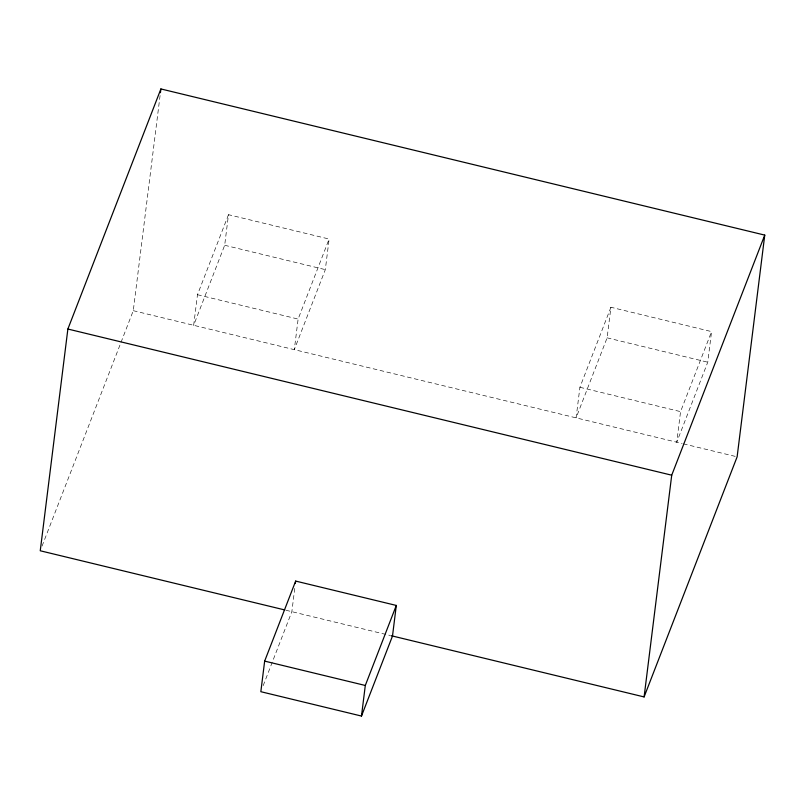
<?xml version="1.0" encoding="UTF-8"?>
<svg xmlns="http://www.w3.org/2000/svg" width="805" height="805" viewBox="0 0 805 805"><rect width="100%" height="100%" fill="white"/><g stroke="black" fill="none" stroke-linecap="round" stroke-linejoin="round"><path stroke-width="0.6" stroke-dasharray="4.03 3.02" d="M121.032 342.306L133.278 310.68L160.125 95.171M228.489 214.683L197.477 294.711L193.663 325.3L224.676 245.273L228.489 214.683L329.124 239.045L325.321 269.635L294.308 349.662L298.122 319.072L329.124 239.045M294.751 588.425L291.853 611.669L262.641 687.057M610.925 307.258L579.912 387.286L576.108 417.865L607.111 337.838L610.925 307.258L711.57 331.61L707.756 362.2L676.743 442.227L680.557 411.637L711.57 331.61M42.061 546.082L120.579 343.473M224.676 245.273L325.321 269.635M607.111 337.838L707.756 362.2M197.477 294.711L298.122 319.072M579.912 387.286L680.557 411.637M133.278 310.68L682.127 443.525M683.344 443.827L735.911 456.546M285.946 610.24L390.073 635.437"/><path stroke-width="1.21" d="M391.069 635.678L644.101 696.929L737.128 456.838L764.75 235.1L160.899 88.942L67.872 329.034L40.25 550.771L284.728 609.938M160.437 92.686L160.899 88.942M264.654 661.106L260.84 691.696L361.485 716.058L392.498 636.031L396.302 605.441L295.666 581.079L264.654 661.106L365.299 685.468L396.302 605.441M295.355 583.524L295.666 581.079M361.485 716.058L365.299 685.468M644.101 696.929L671.722 475.192L764.75 235.1M67.872 329.034L671.722 475.192"/></g></svg>
